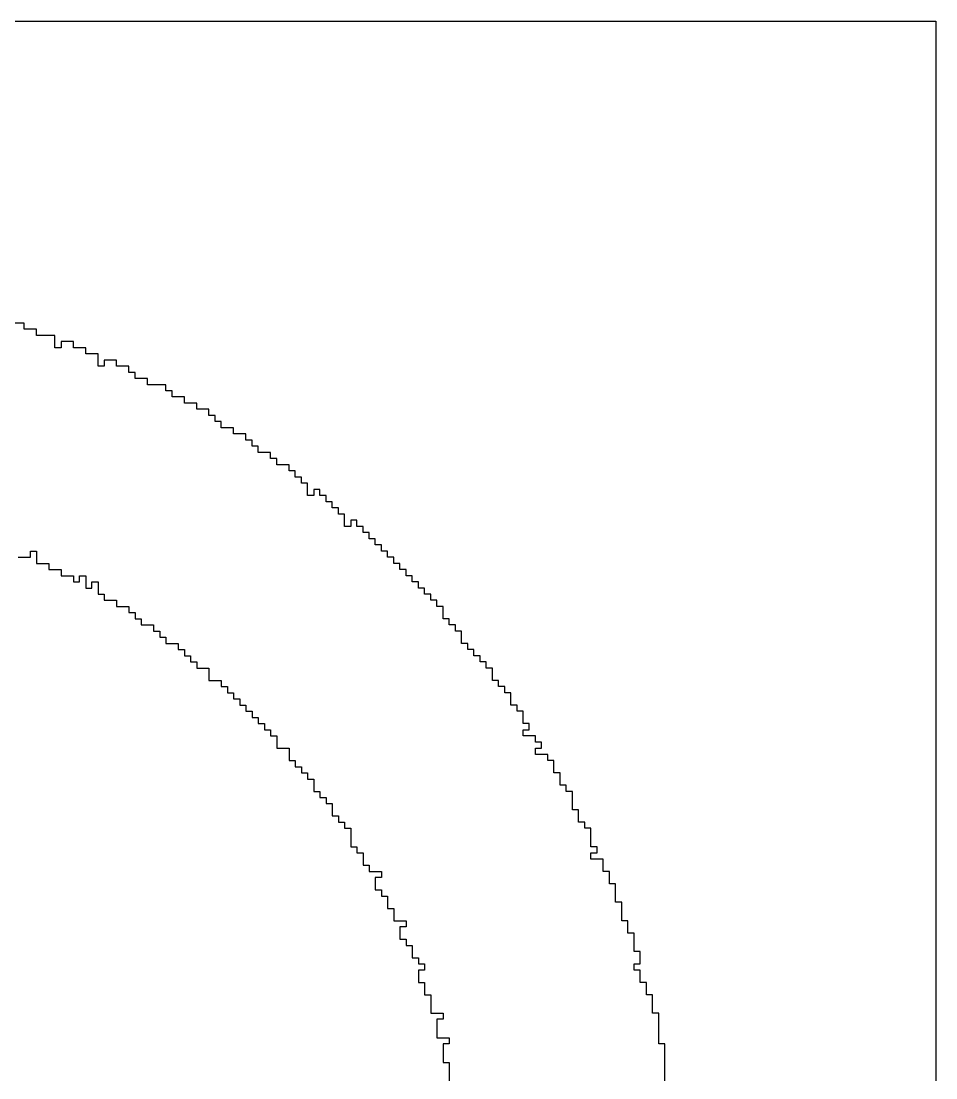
# Model space of a CAD drawing. Header units: millimetres. Extents: x -0.1 to 49.1, y -0.1 to 71.1.
# Drawn here: x 29.776 to 33.174, y 53.398 to 57.323 of the extents above; entities that cross this region are included whole.
import ezdxf

# ---------------------------------------------------------------- set-up
doc = ezdxf.new("R2010")
doc.units = ezdxf.units.MM
doc.layers.add('TopOverlay', color=2, linetype='Continuous')

msp = doc.modelspace()

# ---------------------------------------------------------------- linework, layer by layer
at = {"layer": 'TopOverlay'}
for p, q in [((24.0202, 57.3231), (33.174, 57.3231)), ((33.174, 57.3231), (33.174, 57.3002)), ((33.174, 57.3002), (33.174, 57.2774)), ((33.174, 57.2774), (33.174, 57.2545)), ((33.174, 57.2545), (33.174, 57.2316)), ((33.174, 57.2316), (33.174, 57.2087)), ((33.174, 57.2087), (33.174, 57.1858)), ((33.174, 57.1858), (33.174, 57.1629)), ((33.174, 57.1629), (33.174, 57.14)), ((33.174, 57.14), (33.174, 57.1172)), ((33.174, 57.1172), (33.174, 57.0943)), ((33.174, 57.0943), (33.174, 57.0714)), ((33.174, 57.0714), (33.174, 57.0485)), ((33.174, 57.0485), (33.174, 57.0256)), ((33.174, 57.0256), (33.174, 57.0027)), ((33.174, 57.0027), (33.174, 56.9798)), ((33.174, 56.9798), (33.174, 56.957)), ((33.174, 56.957), (33.174, 56.9341)), ((33.174, 56.9341), (33.174, 56.9112)), ((33.174, 56.9112), (33.174, 56.8883)), ((33.174, 56.8883), (33.174, 56.8654)), ((33.174, 56.8654), (33.174, 56.8425)), ((33.174, 56.8425), (33.174, 56.8197)), ((33.174, 56.8197), (33.174, 56.7968)), ((33.174, 56.7968), (33.174, 56.7739)), ((33.174, 56.7739), (33.174, 56.751)), ((33.174, 56.751), (33.174, 56.7281)), ((33.174, 56.7281), (33.174, 56.7052)), ((33.174, 56.7052), (33.174, 56.6823)), ((33.174, 56.6823), (33.174, 56.6595)), ((33.174, 56.6595), (33.174, 56.6366)), ((33.174, 56.6366), (33.174, 56.6137)), ((33.174, 56.6137), (33.174, 56.5908)), ((33.174, 56.5908), (33.174, 56.5679)), ((33.174, 56.5679), (33.174, 56.545)), ((33.174, 56.545), (33.174, 56.5222)), ((33.174, 56.5222), (33.174, 56.4993)), ((33.174, 56.4993), (33.174, 56.4764)), ((33.174, 56.4764), (33.174, 56.4535)), ((33.174, 56.4535), (33.174, 56.4306)), ((33.174, 56.4306), (33.174, 56.4077)), ((33.174, 56.4077), (33.174, 56.3848)), ((33.174, 56.3848), (33.174, 56.362)), ((33.174, 56.362), (33.174, 56.3391)), ((33.174, 56.3391), (33.174, 56.3162)), ((33.174, 56.3162), (33.174, 56.2933)), ((33.174, 56.2933), (33.174, 56.2704)), ((33.174, 56.2704), (33.174, 56.2475)), ((33.174, 56.2475), (33.174, 56.2247)), ((33.174, 56.2247), (33.174, 56.2018)), ((29.7871, 56.2018), (29.7185, 56.2018)), ((29.7871, 56.1789), (29.7871, 56.2018)), ((29.8329, 56.1789), (29.7871, 56.1789)), ((29.8329, 56.156), (29.8329, 56.1789)), ((33.174, 56.2018), (33.174, 56.1789)), ((33.174, 56.1789), (33.174, 56.156)), ((29.9015, 56.156), (29.8329, 56.156)), ((29.9015, 56.1331), (29.9015, 56.156)), ((29.9015, 56.1102), (29.9015, 56.1331)), ((29.9702, 56.1331), (29.9244, 56.1331)), ((29.9244, 56.1331), (29.9244, 56.1102)), ((29.9702, 56.1102), (29.9702, 56.1331)), ((33.174, 56.156), (33.174, 56.1331)), ((33.174, 56.1331), (33.174, 56.1102)), ((29.9244, 56.1102), (29.9015, 56.1102)), ((30.016, 56.1102), (29.9702, 56.1102)), ((30.016, 56.0873), (30.016, 56.1102)), ((30.0617, 56.0873), (30.016, 56.0873)), ((30.0617, 56.0645), (30.0617, 56.0873)), ((33.174, 56.1102), (33.174, 56.0873)), ((33.174, 56.0873), (33.174, 56.0645)), ((30.0617, 56.0416), (30.0617, 56.0645)), ((30.1304, 56.0645), (30.0846, 56.0645)), ((30.0846, 56.0645), (30.0846, 56.0416)), ((30.1304, 56.0416), (30.1304, 56.0645)), ((33.174, 56.0645), (33.174, 56.0416)), ((30.0846, 56.0416), (30.0617, 56.0416)), ((30.1761, 56.0416), (30.1304, 56.0416)), ((30.1761, 56.0187), (30.1761, 56.0416)), ((30.199, 56.0187), (30.1761, 56.0187)), ((30.199, 55.9958), (30.199, 56.0187)), ((33.174, 56.0416), (33.174, 56.0187)), ((33.174, 56.0187), (33.174, 55.9958)), ((30.2448, 55.9958), (30.199, 55.9958)), ((30.2448, 55.9729), (30.2448, 55.9958)), ((30.3135, 55.9729), (30.2448, 55.9729)), ((30.3135, 55.95), (30.3135, 55.9729)), ((33.174, 55.9958), (33.174, 55.9729)), ((33.174, 55.9729), (33.174, 55.95)), ((30.3363, 55.95), (30.3135, 55.95)), ((30.3363, 55.9272), (30.3363, 55.95)), ((33.174, 55.95), (33.174, 55.9272)), ((30.3821, 55.9272), (30.3363, 55.9272)), ((30.3821, 55.9043), (30.3821, 55.9272)), ((30.4279, 55.9043), (30.3821, 55.9043)), ((30.4279, 55.8814), (30.4279, 55.9043)), ((33.174, 55.9272), (33.174, 55.9043)), ((33.174, 55.9043), (33.174, 55.8814)), ((30.4736, 55.8814), (30.4279, 55.8814)), ((30.4736, 55.8585), (30.4736, 55.8814)), ((30.4965, 55.8585), (30.4736, 55.8585)), ((30.4965, 55.8356), (30.4965, 55.8585)), ((33.174, 55.8814), (33.174, 55.8585)), ((33.174, 55.8585), (33.174, 55.8356)), ((30.5194, 55.8356), (30.4965, 55.8356)), ((30.5194, 55.8127), (30.5194, 55.8356)), ((30.5652, 55.8127), (30.5194, 55.8127)), ((30.5652, 55.7898), (30.5652, 55.8127)), ((33.174, 55.8356), (33.174, 55.8127)), ((33.174, 55.8127), (33.174, 55.7898)), ((30.611, 55.7898), (30.5652, 55.7898)), ((30.611, 55.767), (30.611, 55.7898)), ((33.174, 55.7898), (33.174, 55.767)), ((30.6338, 55.767), (30.611, 55.767)), ((30.6338, 55.7441), (30.6338, 55.767)), ((30.6567, 55.7441), (30.6338, 55.7441)), ((30.6567, 55.7212), (30.6567, 55.7441)), ((33.174, 55.767), (33.174, 55.7441)), ((33.174, 55.7441), (33.174, 55.7212)), ((30.7025, 55.7212), (30.6567, 55.7212)), ((30.7025, 55.6983), (30.7025, 55.7212)), ((30.7254, 55.6983), (30.7025, 55.6983)), ((30.7254, 55.6754), (30.7254, 55.6983)), ((33.174, 55.7212), (33.174, 55.6983)), ((33.174, 55.6983), (33.174, 55.6754)), ((30.7712, 55.6754), (30.7254, 55.6754)), ((30.7712, 55.6525), (30.7712, 55.6754)), ((33.174, 55.6754), (33.174, 55.6525)), ((30.794, 55.6525), (30.7712, 55.6525)), ((30.794, 55.6296), (30.794, 55.6525)), ((30.8169, 55.6296), (30.794, 55.6296)), ((30.8169, 55.6068), (30.8169, 55.6296)), ((33.174, 55.6525), (33.174, 55.6296)), ((33.174, 55.6296), (33.174, 55.6068)), ((30.8398, 55.6068), (30.8169, 55.6068)), ((30.8398, 55.5839), (30.8398, 55.6068)), ((30.8398, 55.561), (30.8398, 55.5839)), ((30.8856, 55.5839), (30.8627, 55.5839)), ((30.8627, 55.5839), (30.8627, 55.561)), ((30.8856, 55.561), (30.8856, 55.5839)), ((33.174, 55.6068), (33.174, 55.5839)), ((33.174, 55.5839), (33.174, 55.561)), ((30.8627, 55.561), (30.8398, 55.561)), ((30.9085, 55.561), (30.8856, 55.561)), ((30.9085, 55.5381), (30.9085, 55.561)), ((30.9313, 55.5381), (30.9085, 55.5381)), ((30.9313, 55.5152), (30.9313, 55.5381)), ((33.174, 55.561), (33.174, 55.5381)), ((33.174, 55.5381), (33.174, 55.5152)), ((30.9542, 55.5152), (30.9313, 55.5152)), ((30.9542, 55.4923), (30.9542, 55.5152)), ((33.174, 55.5152), (33.174, 55.4923)), ((30.9771, 55.4923), (30.9542, 55.4923)), ((30.9771, 55.4695), (30.9771, 55.4923)), ((30.9771, 55.4466), (30.9771, 55.4695)), ((31.0229, 55.4695), (31, 55.4695)), ((31, 55.4695), (31, 55.4466)), ((31.0229, 55.4466), (31.0229, 55.4695)), ((33.174, 55.4923), (33.174, 55.4695)), ((33.174, 55.4695), (33.174, 55.4466)), ((31, 55.4466), (30.9771, 55.4466)), ((31.0458, 55.4466), (31.0229, 55.4466)), ((31.0458, 55.4237), (31.0458, 55.4466)), ((31.0687, 55.4237), (31.0458, 55.4237)), ((31.0687, 55.4008), (31.0687, 55.4237)), ((33.174, 55.4466), (33.174, 55.4237)), ((33.174, 55.4237), (33.174, 55.4008)), ((31.0915, 55.4008), (31.0687, 55.4008)), ((31.0915, 55.3779), (31.0915, 55.4008)), ((33.174, 55.4008), (33.174, 55.3779)), ((29.81, 55.3321), (29.81, 55.355)), ((29.81, 55.355), (29.8329, 55.355)), ((29.8329, 55.355), (29.8329, 55.3321)), ((31.1144, 55.3779), (31.0915, 55.3779)), ((31.1144, 55.355), (31.1144, 55.3779)), ((31.1373, 55.355), (31.1144, 55.355)), ((31.1373, 55.3321), (31.1373, 55.355)), ((33.174, 55.3779), (33.174, 55.355)), ((33.174, 55.355), (33.174, 55.3321)), ((29.7642, 55.3321), (29.81, 55.3321)), ((29.8329, 55.3321), (29.8329, 55.3093)), ((29.8329, 55.3093), (29.8786, 55.3093)), ((29.8786, 55.3093), (29.8786, 55.2864)), ((31.1602, 55.3321), (31.1373, 55.3321)), ((31.1602, 55.3093), (31.1602, 55.3321)), ((31.1831, 55.3093), (31.1602, 55.3093)), ((31.1831, 55.2864), (31.1831, 55.3093)), ((33.174, 55.3321), (33.174, 55.3093)), ((33.174, 55.3093), (33.174, 55.2864)), ((29.8786, 55.2864), (29.9244, 55.2864)), ((29.9244, 55.2864), (29.9244, 55.2635)), ((29.9244, 55.2635), (29.9702, 55.2635)), ((29.9702, 55.2635), (29.9702, 55.2406)), ((29.9931, 55.2406), (29.9931, 55.2635)), ((29.9931, 55.2635), (30.016, 55.2635)), ((30.016, 55.2635), (30.016, 55.2406)), ((31.206, 55.2864), (31.1831, 55.2864)), ((31.206, 55.2635), (31.206, 55.2864)), ((31.2288, 55.2635), (31.206, 55.2635)), ((31.2288, 55.2406), (31.2288, 55.2635)), ((33.174, 55.2864), (33.174, 55.2635)), ((33.174, 55.2635), (33.174, 55.2406)), ((29.9702, 55.2406), (29.9931, 55.2406)), ((30.016, 55.2406), (30.016, 55.2177)), ((30.0388, 55.2177), (30.0388, 55.2406)), ((30.0388, 55.2406), (30.0617, 55.2406)), ((30.0617, 55.2406), (30.0617, 55.2177)), ((31.2517, 55.2406), (31.2288, 55.2406)), ((31.2517, 55.2177), (31.2517, 55.2406)), ((33.174, 55.2406), (33.174, 55.2177)), ((30.016, 55.2177), (30.0388, 55.2177)), ((30.0617, 55.2177), (30.0617, 55.1948)), ((30.0617, 55.1948), (30.0846, 55.1948)), ((30.0846, 55.1948), (30.0846, 55.172)), ((31.2746, 55.2177), (31.2517, 55.2177)), ((31.2746, 55.1948), (31.2746, 55.2177)), ((31.2975, 55.1948), (31.2746, 55.1948)), ((31.2975, 55.172), (31.2975, 55.1948)), ((33.174, 55.2177), (33.174, 55.1948)), ((33.174, 55.1948), (33.174, 55.172)), ((30.0846, 55.172), (30.1304, 55.172)), ((30.1304, 55.172), (30.1304, 55.1491)), ((30.1304, 55.1491), (30.1761, 55.1491)), ((30.1761, 55.1491), (30.1761, 55.1262)), ((31.3204, 55.172), (31.2975, 55.172)), ((31.3204, 55.1491), (31.3204, 55.172)), ((31.3433, 55.1491), (31.3204, 55.1491)), ((31.3433, 55.1262), (31.3433, 55.1491)), ((33.174, 55.172), (33.174, 55.1491)), ((33.174, 55.1491), (33.174, 55.1262)), ((30.1761, 55.1262), (30.199, 55.1262)), ((30.199, 55.1262), (30.199, 55.1033)), ((30.199, 55.1033), (30.2219, 55.1033)), ((30.2219, 55.1033), (30.2219, 55.0804)), ((31.3433, 55.1033), (31.3433, 55.1262)), ((31.3662, 55.1033), (31.3433, 55.1033)), ((31.3662, 55.0804), (31.3662, 55.1033)), ((33.174, 55.1262), (33.174, 55.1033)), ((33.174, 55.1033), (33.174, 55.0804)), ((30.2219, 55.0804), (30.2677, 55.0804)), ((30.2677, 55.0804), (30.2677, 55.0575)), ((31.389, 55.0804), (31.3662, 55.0804)), ((31.389, 55.0575), (31.389, 55.0804)), ((33.174, 55.0804), (33.174, 55.0575)), ((30.2677, 55.0575), (30.2906, 55.0575)), ((30.2906, 55.0575), (30.2906, 55.0346)), ((30.2906, 55.0346), (30.3135, 55.0346)), ((30.3135, 55.0346), (30.3135, 55.0118)), ((31.4119, 55.0575), (31.389, 55.0575)), ((31.4119, 55.0346), (31.4119, 55.0575)), ((31.4119, 55.0118), (31.4119, 55.0346)), ((33.174, 55.0575), (33.174, 55.0346)), ((33.174, 55.0346), (33.174, 55.0118)), ((30.3135, 55.0118), (30.3592, 55.0118)), ((30.3592, 55.0118), (30.3592, 54.9889)), ((30.3592, 54.9889), (30.3821, 54.9889)), ((30.3821, 54.9889), (30.3821, 54.966)), ((31.4348, 55.0118), (31.4119, 55.0118)), ((31.4348, 54.9889), (31.4348, 55.0118)), ((31.4577, 54.9889), (31.4348, 54.9889)), ((31.4577, 54.966), (31.4577, 54.9889)), ((33.174, 55.0118), (33.174, 54.9889)), ((33.174, 54.9889), (33.174, 54.966)), ((30.3821, 54.966), (30.405, 54.966)), ((30.405, 54.966), (30.405, 54.9431)), ((31.4806, 54.966), (31.4577, 54.966)), ((31.4806, 54.9431), (31.4806, 54.966)), ((33.174, 54.966), (33.174, 54.9431)), ((30.405, 54.9431), (30.4279, 54.9431)), ((30.4279, 54.9431), (30.4279, 54.9202)), ((30.4279, 54.9202), (30.4736, 54.9202)), ((30.4736, 54.9202), (30.4736, 54.8973)), ((31.5035, 54.9431), (31.4806, 54.9431)), ((31.5035, 54.9202), (31.5035, 54.9431)), ((31.5263, 54.9202), (31.5035, 54.9202)), ((31.5263, 54.8973), (31.5263, 54.9202)), ((33.174, 54.9431), (33.174, 54.9202)), ((33.174, 54.9202), (33.174, 54.8973)), ((30.4736, 54.8973), (30.4736, 54.8745)), ((30.4736, 54.8745), (30.5194, 54.8745)), ((30.5194, 54.8745), (30.5194, 54.8516)), ((31.5263, 54.8745), (31.5263, 54.8973)), ((31.5492, 54.8745), (31.5263, 54.8745)), ((31.5492, 54.8516), (31.5492, 54.8745)), ((33.174, 54.8973), (33.174, 54.8745)), ((33.174, 54.8745), (33.174, 54.8516)), ((30.5194, 54.8516), (30.5423, 54.8516)), ((30.5423, 54.8516), (30.5423, 54.8287)), ((30.5423, 54.8287), (30.5652, 54.8287)), ((30.5652, 54.8287), (30.5652, 54.8058)), ((31.5721, 54.8516), (31.5492, 54.8516)), ((31.5721, 54.8287), (31.5721, 54.8516)), ((31.595, 54.8287), (31.5721, 54.8287)), ((31.595, 54.8058), (31.595, 54.8287)), ((33.174, 54.8516), (33.174, 54.8287)), ((33.174, 54.8287), (33.174, 54.8058)), ((30.5652, 54.8058), (30.5881, 54.8058)), ((30.5881, 54.8058), (30.5881, 54.7829)), ((31.595, 54.7829), (31.595, 54.8058)), ((33.174, 54.8058), (33.174, 54.7829)), ((30.5881, 54.7829), (30.611, 54.7829)), ((30.611, 54.7829), (30.611, 54.76)), ((30.611, 54.76), (30.6338, 54.76)), ((30.6338, 54.76), (30.6338, 54.7371)), ((31.6179, 54.7829), (31.595, 54.7829)), ((31.6179, 54.76), (31.6179, 54.7829)), ((31.6408, 54.76), (31.6179, 54.76)), ((31.6408, 54.7371), (31.6408, 54.76)), ((33.174, 54.7829), (33.174, 54.76)), ((33.174, 54.76), (33.174, 54.7371)), ((30.6338, 54.7371), (30.6567, 54.7371)), ((30.6567, 54.7371), (30.6567, 54.7143)), ((30.6567, 54.7143), (30.6796, 54.7143)), ((30.6796, 54.7143), (30.6796, 54.6914)), ((31.6408, 54.7143), (31.6408, 54.7371)), ((31.6637, 54.7143), (31.6408, 54.7143)), ((31.6637, 54.6914), (31.6637, 54.7143)), ((33.174, 54.7371), (33.174, 54.7143)), ((33.174, 54.7143), (33.174, 54.6914)), ((30.6796, 54.6914), (30.7025, 54.6914)), ((30.7025, 54.6914), (30.7025, 54.6685)), ((31.6408, 54.6685), (31.6408, 54.6914)), ((31.6408, 54.6914), (31.6637, 54.6914)), ((33.174, 54.6914), (33.174, 54.6685)), ((30.7025, 54.6685), (30.7254, 54.6685)), ((30.7254, 54.6685), (30.7254, 54.6456)), ((30.7254, 54.6456), (30.7254, 54.6227)), ((31.6865, 54.6685), (31.6408, 54.6685)), ((31.6865, 54.6456), (31.6865, 54.6685)), ((31.7094, 54.6456), (31.6865, 54.6456)), ((31.7094, 54.6227), (31.7094, 54.6456)), ((33.174, 54.6685), (33.174, 54.6456)), ((33.174, 54.6456), (33.174, 54.6227)), ((30.7254, 54.6227), (30.7712, 54.6227)), ((30.7712, 54.6227), (30.7712, 54.5998)), ((30.7712, 54.5998), (30.7712, 54.5769)), ((31.6865, 54.5998), (31.6865, 54.6227)), ((31.6865, 54.6227), (31.7094, 54.6227)), ((31.7323, 54.5998), (31.6865, 54.5998)), ((31.7323, 54.5769), (31.7323, 54.5998)), ((33.174, 54.6227), (33.174, 54.5998)), ((33.174, 54.5998), (33.174, 54.5769)), ((30.7712, 54.5769), (30.794, 54.5769)), ((30.794, 54.5769), (30.794, 54.5541)), ((30.794, 54.5541), (30.8169, 54.5541)), ((30.8169, 54.5541), (30.8169, 54.5312)), ((31.7552, 54.5769), (31.7323, 54.5769)), ((31.7552, 54.5541), (31.7552, 54.5769)), ((31.7552, 54.5312), (31.7552, 54.5541)), ((33.174, 54.5769), (33.174, 54.5541)), ((33.174, 54.5541), (33.174, 54.5312)), ((30.8169, 54.5312), (30.8398, 54.5312)), ((30.8398, 54.5312), (30.8398, 54.5083)), ((31.7781, 54.5312), (31.7552, 54.5312)), ((31.7781, 54.5083), (31.7781, 54.5312)), ((33.174, 54.5312), (33.174, 54.5083)), ((30.8398, 54.5083), (30.8627, 54.5083)), ((30.8627, 54.5083), (30.8627, 54.4854)), ((30.8627, 54.4854), (30.8627, 54.4625)), ((31.7781, 54.4854), (31.7781, 54.5083)), ((31.801, 54.4854), (31.7781, 54.4854)), ((31.801, 54.4625), (31.801, 54.4854)), ((33.174, 54.5083), (33.174, 54.4854)), ((33.174, 54.4854), (33.174, 54.4625)), ((30.8627, 54.4625), (30.8856, 54.4625)), ((30.8856, 54.4625), (30.8856, 54.4396)), ((30.8856, 54.4396), (30.9085, 54.4396)), ((30.9085, 54.4396), (30.9085, 54.4168)), ((31.8238, 54.4625), (31.801, 54.4625)), ((31.8238, 54.4396), (31.8238, 54.4625)), ((31.8238, 54.4168), (31.8238, 54.4396)), ((33.174, 54.4625), (33.174, 54.4396)), ((33.174, 54.4396), (33.174, 54.4168)), ((30.9085, 54.4168), (30.9313, 54.4168)), ((30.9313, 54.4168), (30.9313, 54.3939)), ((31.8238, 54.3939), (31.8238, 54.4168)), ((33.174, 54.4168), (33.174, 54.3939)), ((30.9313, 54.3939), (30.9313, 54.371)), ((30.9313, 54.371), (30.9542, 54.371)), ((30.9542, 54.371), (30.9542, 54.3481)), ((31.8467, 54.3939), (31.8238, 54.3939)), ((31.8467, 54.371), (31.8467, 54.3939)), ((31.8467, 54.3481), (31.8467, 54.371)), ((33.174, 54.3939), (33.174, 54.371)), ((33.174, 54.371), (33.174, 54.3481)), ((30.9542, 54.3481), (30.9771, 54.3481)), ((30.9771, 54.3481), (30.9771, 54.3252)), ((30.9771, 54.3252), (31, 54.3252)), ((31, 54.3252), (31, 54.3023)), ((31.8696, 54.3481), (31.8467, 54.3481)), ((31.8696, 54.3252), (31.8696, 54.3481)), ((31.8925, 54.3252), (31.8696, 54.3252)), ((31.8925, 54.3023), (31.8925, 54.3252)), ((33.174, 54.3481), (33.174, 54.3252)), ((33.174, 54.3252), (33.174, 54.3023)), ((31, 54.3023), (31, 54.2794)), ((31, 54.2794), (31, 54.2566)), ((31.8925, 54.2794), (31.8925, 54.3023)), ((31.8925, 54.2566), (31.8925, 54.2794)), ((33.174, 54.3023), (33.174, 54.2794)), ((33.174, 54.2794), (33.174, 54.2566)), ((31, 54.2566), (31.0229, 54.2566)), ((31.0229, 54.2566), (31.0229, 54.2337)), ((31.9154, 54.2566), (31.8925, 54.2566)), ((31.9154, 54.2337), (31.9154, 54.2566)), ((33.174, 54.2566), (33.174, 54.2337)), ((31.0229, 54.2337), (31.0458, 54.2337)), ((31.0458, 54.2337), (31.0458, 54.2108)), ((31.0458, 54.2108), (31.0458, 54.1879)), ((31.8925, 54.2108), (31.8925, 54.2337)), ((31.8925, 54.2337), (31.9154, 54.2337)), ((31.9383, 54.2108), (31.8925, 54.2108)), ((31.9383, 54.1879), (31.9383, 54.2108)), ((33.174, 54.2337), (33.174, 54.2108)), ((33.174, 54.2108), (33.174, 54.1879)), ((31.0458, 54.1879), (31.0687, 54.1879)), ((31.0687, 54.1879), (31.0687, 54.165)), ((31.0687, 54.165), (31.1144, 54.165)), ((31.1144, 54.165), (31.1144, 54.1421)), ((31.9383, 54.165), (31.9383, 54.1879)), ((31.9612, 54.165), (31.9383, 54.165)), ((31.9612, 54.1421), (31.9612, 54.165)), ((33.174, 54.1879), (33.174, 54.165)), ((33.174, 54.165), (33.174, 54.1421)), ((31.1144, 54.1421), (31.0915, 54.1421)), ((31.0915, 54.1421), (31.0915, 54.1193)), ((31.9612, 54.1193), (31.9612, 54.1421)), ((33.174, 54.1421), (33.174, 54.1193)), ((31.0915, 54.1193), (31.0915, 54.0964)), ((31.0915, 54.0964), (31.1144, 54.0964)), ((31.1144, 54.0964), (31.1144, 54.0735)), ((31.984, 54.1193), (31.9612, 54.1193)), ((31.984, 54.0964), (31.984, 54.1193)), ((31.984, 54.0735), (31.984, 54.0964)), ((33.174, 54.1193), (33.174, 54.0964)), ((33.174, 54.0964), (33.174, 54.0735)), ((31.1144, 54.0735), (31.1373, 54.0735)), ((31.1373, 54.0735), (31.1373, 54.0506)), ((31.1373, 54.0506), (31.1373, 54.0277)), ((31.984, 54.0506), (31.984, 54.0735)), ((32.0069, 54.0506), (31.984, 54.0506)), ((32.0069, 54.0277), (32.0069, 54.0506)), ((33.174, 54.0735), (33.174, 54.0506)), ((33.174, 54.0506), (33.174, 54.0277)), ((31.1373, 54.0277), (31.1602, 54.0277)), ((31.1602, 54.0277), (31.1602, 54.0048)), ((31.1602, 54.0048), (31.1602, 53.9819)), ((32.0069, 54.0048), (32.0069, 54.0277)), ((32.0069, 53.9819), (32.0069, 54.0048)), ((33.174, 54.0277), (33.174, 54.0048)), ((33.174, 54.0048), (33.174, 53.9819)), ((31.1602, 53.9819), (31.206, 53.9819)), ((31.206, 53.9819), (31.206, 53.9591)), ((32.0298, 53.9819), (32.0069, 53.9819)), ((32.0298, 53.9591), (32.0298, 53.9819)), ((33.174, 53.9819), (33.174, 53.9591)), ((31.206, 53.9591), (31.1831, 53.9591)), ((31.1831, 53.9591), (31.1831, 53.9362)), ((31.1831, 53.9362), (31.1831, 53.9133)), ((32.0298, 53.9362), (32.0298, 53.9591)), ((32.0527, 53.9362), (32.0298, 53.9362)), ((32.0527, 53.9133), (32.0527, 53.9362)), ((33.174, 53.9591), (33.174, 53.9362)), ((33.174, 53.9362), (33.174, 53.9133)), ((31.1831, 53.9133), (31.206, 53.9133)), ((31.206, 53.9133), (31.206, 53.8904)), ((31.206, 53.8904), (31.2288, 53.8904)), ((31.2288, 53.8904), (31.2288, 53.8675)), ((32.0527, 53.8904), (32.0527, 53.9133)), ((32.0527, 53.8675), (32.0527, 53.8904)), ((33.174, 53.9133), (33.174, 53.8904)), ((33.174, 53.8904), (33.174, 53.8675)), ((31.2288, 53.8675), (31.2288, 53.8446)), ((32.0756, 53.8675), (32.0527, 53.8675)), ((32.0756, 53.8446), (32.0756, 53.8675)), ((33.174, 53.8675), (33.174, 53.8446)), ((31.2288, 53.8446), (31.2517, 53.8446)), ((31.2517, 53.8446), (31.2517, 53.8218)), ((31.2517, 53.8218), (31.2746, 53.8218)), ((31.2746, 53.8218), (31.2746, 53.7989)), ((32.0527, 53.7989), (32.0527, 53.8218)), ((32.0527, 53.8218), (32.0756, 53.8218)), ((32.0756, 53.8218), (32.0756, 53.8446)), ((33.174, 53.8446), (33.174, 53.8218)), ((33.174, 53.8218), (33.174, 53.7989)), ((31.2746, 53.7989), (31.2517, 53.7989)), ((31.2517, 53.7989), (31.2517, 53.776)), ((31.2517, 53.776), (31.2517, 53.7531)), ((32.0756, 53.7989), (32.0527, 53.7989)), ((32.0756, 53.776), (32.0756, 53.7989)), ((32.0756, 53.7531), (32.0756, 53.776)), ((33.174, 53.7989), (33.174, 53.776)), ((33.174, 53.776), (33.174, 53.7531)), ((31.2517, 53.7531), (31.2746, 53.7531)), ((31.2746, 53.7531), (31.2746, 53.7302)), ((31.2746, 53.7302), (31.2746, 53.7073)), ((32.0985, 53.7531), (32.0756, 53.7531)), ((32.0985, 53.7302), (32.0985, 53.7531)), ((32.0985, 53.7073), (32.0985, 53.7302)), ((33.174, 53.7531), (33.174, 53.7302)), ((33.174, 53.7302), (33.174, 53.7073)), ((31.2746, 53.7073), (31.2975, 53.7073)), ((31.2975, 53.7073), (31.2975, 53.6844)), ((32.1214, 53.7073), (32.0985, 53.7073)), ((32.1214, 53.6844), (32.1214, 53.7073)), ((33.174, 53.7073), (33.174, 53.6844)), ((31.2975, 53.6844), (31.2975, 53.6616)), ((31.2975, 53.6616), (31.2975, 53.6387)), ((32.1214, 53.6616), (32.1214, 53.6844)), ((32.1214, 53.6387), (32.1214, 53.6616)), ((33.174, 53.6844), (33.174, 53.6616)), ((33.174, 53.6616), (33.174, 53.6387)), ((31.2975, 53.6387), (31.3433, 53.6387)), ((31.3433, 53.6158), (31.3204, 53.6158)), ((31.3204, 53.6158), (31.3204, 53.5929)), ((31.3433, 53.6387), (31.3433, 53.6158)), ((32.1442, 53.6387), (32.1214, 53.6387)), ((32.1442, 53.6158), (32.1442, 53.6387)), ((32.1442, 53.5929), (32.1442, 53.6158)), ((33.174, 53.6387), (33.174, 53.6158)), ((33.174, 53.6158), (33.174, 53.5929)), ((31.3204, 53.5929), (31.3204, 53.57)), ((32.1442, 53.57), (32.1442, 53.5929)), ((33.174, 53.5929), (33.174, 53.57)), ((31.3204, 53.57), (31.3204, 53.5471)), ((31.3204, 53.5471), (31.3662, 53.5471)), ((31.3662, 53.5471), (31.3662, 53.5243)), ((32.1442, 53.5471), (32.1442, 53.57)), ((32.1442, 53.5243), (32.1442, 53.5471)), ((33.174, 53.57), (33.174, 53.5471)), ((33.174, 53.5471), (33.174, 53.5243)), ((31.3662, 53.5243), (31.3433, 53.5243)), ((31.3433, 53.5243), (31.3433, 53.5014)), ((31.3433, 53.5014), (31.3433, 53.4785)), ((32.1671, 53.5243), (32.1442, 53.5243)), ((32.1671, 53.5014), (32.1671, 53.5243)), ((32.1671, 53.4785), (32.1671, 53.5014)), ((33.174, 53.5243), (33.174, 53.5014)), ((33.174, 53.5014), (33.174, 53.4785)), ((31.3433, 53.4785), (31.3433, 53.4556)), ((31.3433, 53.4556), (31.3662, 53.4556)), ((31.3662, 53.4556), (31.3662, 53.4327)), ((32.1671, 53.4556), (32.1671, 53.4785)), ((32.1671, 53.4327), (32.1671, 53.4556)), ((33.174, 53.4785), (33.174, 53.4556)), ((33.174, 53.4556), (33.174, 53.4327)), ((31.3662, 53.4327), (31.3662, 53.4098)), ((32.1671, 53.4098), (32.1671, 53.4327)), ((33.174, 53.4327), (33.174, 53.4098)), ((31.3662, 53.4098), (31.3662, 53.3869)), ((32.1671, 53.3869), (32.1671, 53.4098)), ((33.174, 53.4098), (33.174, 53.3869))]:
    msp.add_line(p, q, dxfattribs=at)

doc.saveas('drawing.dxf')
